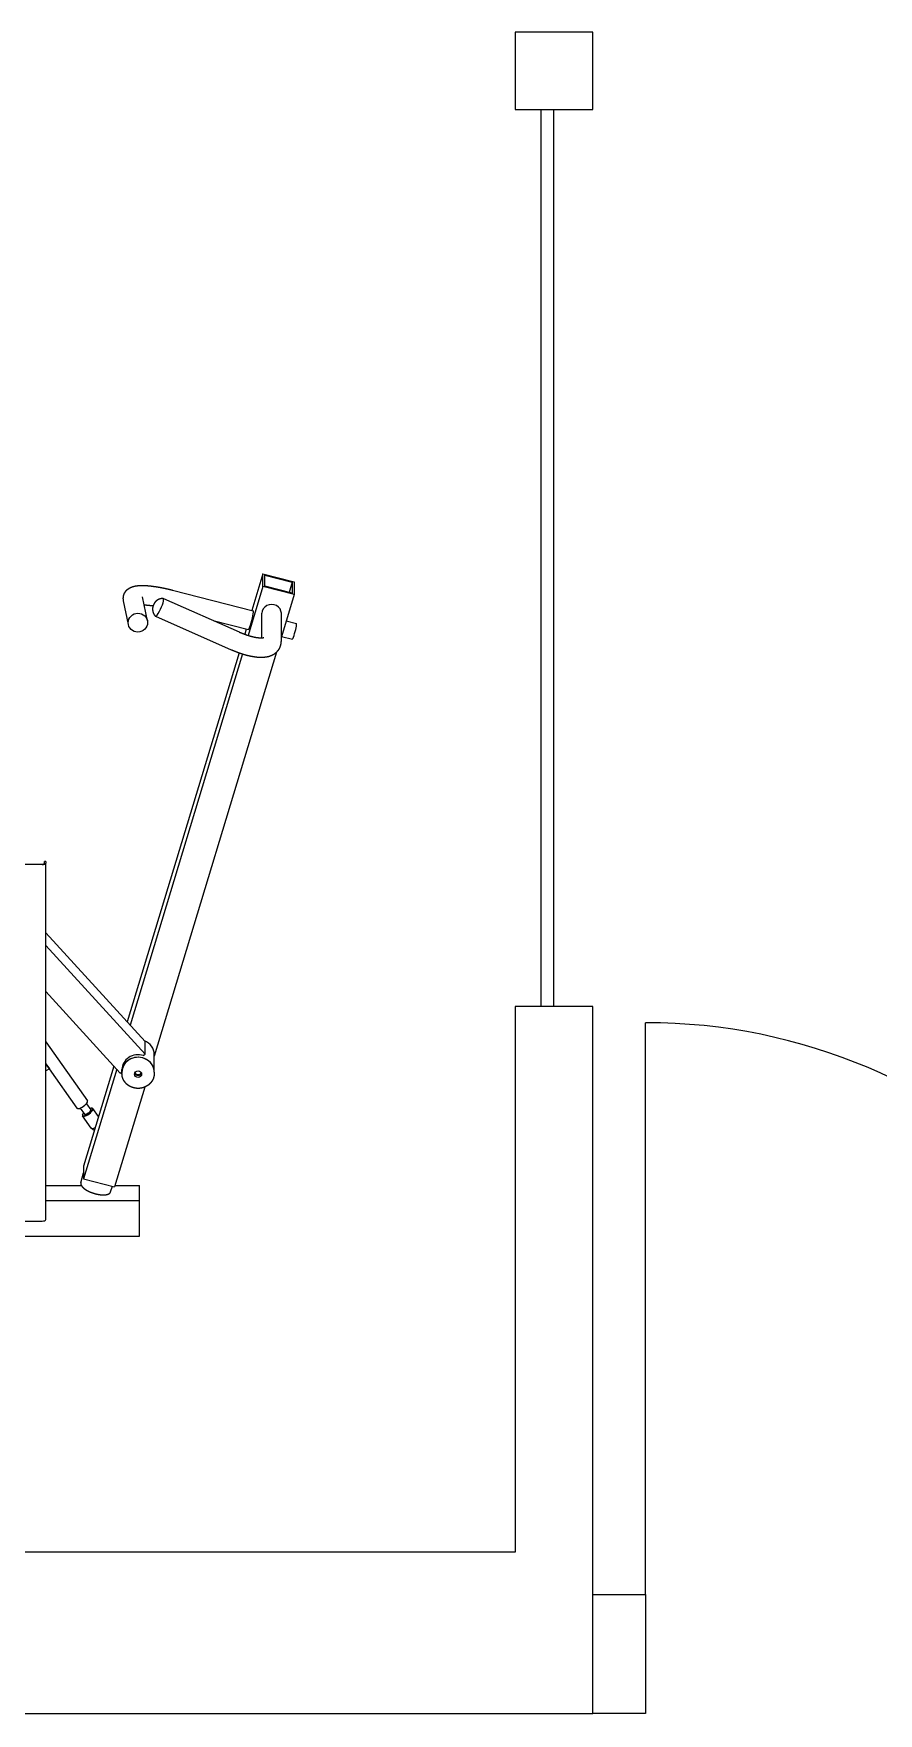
# Model space of a CAD drawing. Header units: millimetres. Extents: x -396 to 32754, y 354 to 22128.
# Drawn here: x 20727 to 22036, y 354 to 2957 of the extents above; entities that cross this region are included whole.
import ezdxf

# ---------------------------------------------------------------- set-up
doc = ezdxf.new("R2010")
doc.units = ezdxf.units.MM
for name, color, linetype in [('equipments', 250, 'Continuous'), ('furniture', 26, 'Continuous'), ('glass', 7, 'Continuous'), ('walls', 5, 'Continuous')]:
    doc.layers.add(name, color=color, linetype=linetype)

# ---------------------------------------------------------------- blocks, each defined once
blk = doc.blocks.new('Fit22')
at = {"layer": 'equipments'}
for p, q in [((536.3, 1026.2), (519.1, 969.4)), ((536.3, 1026.2), (584.5, 1013.8)), ((536.3, 1006.7), (536.3, 1026.2)), ((539.2, 1024.3), (581.6, 1013.4)), ((539.2, 1007.1), (539.2, 1024.3)), ((357.2, 953.6), (349.7, 990.5)), ((396, 1001), (521.2, 968.9)), ((536.3, 1006.7), (513.4, 930.8)), ((584.5, 994.3), (536.3, 1006.7)), ((581.6, 996.2), (539.2, 1007.1)), ((584.5, 994.3), (564.7, 928.8)), ((581.6, 1013.4), (576.8, 997.4)), ((581.6, 1013.4), (581.6, 996.2)), ((584.5, 1013.8), (584.5, 994.3)), ((327.8, 947.6), (320.3, 984.6)), ((382.1, 987.8), (499.3, 936.2)), ((534.7, 927.1), (534.7, 965)), ((564.7, 922), (564.7, 965)), ((370, 960.4), (487.2, 908.7)), ((459.3, 953.8), (513.8, 939.8)), ((510.4, 940.7), (508, 932.7)), ((572, 953.3), (588, 949.2)), ((564.8, 929.3), (581.8, 924.9)), ((499.3, 903.9), (326, 331.9)), ((504.7, 902.1), (330.4, 327)), ((557.4, 905), (367.8, 279.1)), ((-194, 576.5), (194, 576.5)), ((194, 575.7), (-194, 575.7)), ((200, 580.4), (198, 580.4)), ((198, 579.6), (198, 580.4)), ((198, 578), (198, 579.6)), ((200, 580.4), (200, 579.6)), ((200, 579.6), (200, 578)), ((200, 25.7), (200, 578)), ((200, 470.1), (353.6, 301.5)), ((200, 450.5), (353.6, 282)), ((200, 378.9), (315.3, 252.4)), ((200, 301), (264.5, 209.8)), ((353.6, 282), (353.6, 301.5)), ((200, 267.1), (205.4, 259.4)), ((205.4, 259.5), (200, 267.1)), ((305.3, 263.5), (258.3, 108.5)), ((350.8, 279.8), (353.6, 282)), ((367.8, 254.1), (367.8, 281.5)), ((205.4, 259.4), (200, 256.2)), ((205, 259.2), (248.1, 198.3)), ((205.4, 259.5), (205.4, 259.4)), ((309.7, 258.6), (258.3, 88.9)), ((315.3, 252.4), (317.8, 254.4)), ((317.8, 254.1), (317.8, 258)), ((317.8, 254.1), (317.8, 252.2)), ((367.8, 254.1), (367.8, 252.2)), ((353.3, 231.1), (306.5, 76.6)), ((252.9, 198.4), (259.6, 189)), ((256.6, 188.2), (256.4, 187.6)), ((270, 167.4), (256.6, 186.3)), ((262.7, 205.3), (269.4, 195.9)), ((271.1, 198.5), (271.8, 198.4)), ((281.6, 185.5), (272.9, 197.8)), ((275, 163.5), (270.2, 167.1)), ((258.3, 108.5), (258.3, 88.9)), ((200, 78.7), (254.8, 78.7)), ((254.2, 82.5), (258.3, 98)), ((258.3, 88.9), (306.5, 76.6)), ((307.1, 78.7), (345, 78.7)), ((345, 55.2), (345, 78.7)), ((200, 55.2), (345, 55.2)), ((300.2, 68.6), (303.3, 77.4)), ((345, 0), (345, 55.2)), ((-345, 0), (345, 0)), ((-194, 23.4), (194, 23.4))]:
    blk.add_line(p, q, dxfattribs=at)
for centre, major_axis, ratio, start_param, end_param in [((342.5, 950.6), (14.7, 3), 0.971877, 1.376877, 7.660062), ((376, 974.1), (6, 13.7), 0.168714, 3.079885, 4.346741), ((376, 974.1), (6, 13.7), 0.168714, -1.936444, 0.061708), ((517.5, 954.4), (3.7, 14.5), 0.104953, -3.141593, 0), ((549.7, 965), (15, 0), 0.920505, 0, 3.141593), ((584.9, 937), (3.1, 12.1), 0.104953, -3.141593, 0), ((194, 578), (6, 0), 0.390731, -1.570796, 0), ((194, 578), (4, 0), 0.390731, -1.570796, 0), ((342.8, 281.5), (25, 0), 0.920505, 0, 1.169691), ((342.8, 258), (25, 0), 0.920505, 1.244983, 3.141593), ((342.8, 254.1), (25, 0), 0.920505, 1.169371, 3.141593), ((342.8, 254.1), (25, 0), 0.920505, 2.268928, 3.141593), ((342.8, 254.1), (25, 0), 0.920505, 0, 2.268928), ((342.8, 254.1), (25, 0), 0.920505, 0, 1.169371), ((342.8, 251), (5.5, 0), 0.920505, 1.570796326794897, 7.853981633974483), ((342.8, 254.1), (5.5, 0), 0.920505, -2.827757, -1.972222), ((342.8, 254.9), (5, 0), 0.920505, -2.836069, -0.305524), ((342.8, 254.1), (5.5, 0), 0.920505, -1.972222, -0.313835), ((256.3, 204), (8.17, 5.77), 0.327528, -3.141593, 0), ((264.5, 192.5), (7.76, 5.48), 0.327528, 2.254384, 4.48493), ((264.8, 192.1), (8.17, 5.77), 0.327528, 2.787597, 4.48493), ((264.5, 192.5), (4.9, 3.46), 0.327528, -3.141593, 0), ((264.5, 192.5), (7.76, 5.48), 0.327528, -1.798255, 0.887208), ((264.8, 192.1), (8.17, 5.77), 0.327528, -1.798255, 0.353995), ((278.1, 173.2), (8.17, 5.77), 0.327528, -3.141593, -1.999978), ((194, 25.7), (6, 0), 0.390731, -1.570796, 0)]:
    blk.add_ellipse(centre, major_axis=major_axis, ratio=ratio, start_param=start_param, end_param=end_param, dxfattribs=at)
for points in [[(319.9, 988.8), (320, 989.2)], [(320, 990.1), (320.1, 990.5)], [(320, 989.6), (320, 990.1)], [(320, 989.2), (320, 989.6)], [(320.1, 990.9), (320.2, 991.3)], [(320.1, 990.5), (320.1, 990.9)], [(320.2, 991.3), (320.3, 991.7)], [(320.3, 991.7), (320.4, 992.2)], [(320.4, 992.2), (320.5, 992.6)], [(320.5, 992.6), (320.6, 992.9)], [(320.6, 992.9), (320.7, 993.3)], [(320.7, 993.3), (320.8, 993.6)], [(320.8, 993.6), (320.9, 993.9)], [(320.9, 993.9), (321, 994.3)], [(321, 994.3), (321.1, 994.6)], [(321.1, 994.6), (321.2, 994.9)], [(321.2, 994.9), (321.4, 995.2)], [(321.4, 995.2), (321.5, 995.5)], [(321.5, 995.5), (321.7, 995.9)], [(321.7, 995.9), (321.8, 996.2)], [(321.8, 996.2), (322, 996.5)], [(322, 996.5), (322.1, 996.8)], [(322.1, 996.8), (322.3, 997.1)], [(322.3, 997.1), (322.5, 997.4)], [(322.5, 997.4), (322.6, 997.6)], [(322.6, 997.6), (322.8, 997.9)], [(322.8, 997.9), (323, 998.2)], [(323, 998.2), (323.2, 998.5)], [(323.2, 998.5), (323.4, 998.7)], [(323.4, 998.7), (323.6, 999)], [(323.6, 999), (323.8, 999.3)], [(323.8, 999.3), (324, 999.6)], [(324, 999.6), (324.2, 999.8)], [(324.2, 999.8), (324.4, 1000.1)], [(324.4, 1000.1), (324.7, 1000.3)], [(324.7, 1000.3), (324.9, 1000.6)], [(324.9, 1000.6), (325.1, 1000.8)], [(325.1, 1000.8), (325.4, 1001)], [(325.4, 1001), (325.6, 1001.3)], [(325.6, 1001.3), (325.8, 1001.5)], [(325.8, 1001.5), (326, 1001.7)], [(326, 1001.7), (326.3, 1001.9)], [(326.3, 1001.9), (326.5, 1002.1)], [(326.5, 1002.1), (326.7, 1002.3)], [(326.7, 1002.3), (327, 1002.5)], [(327, 1002.5), (327.2, 1002.7)], [(327.2, 1002.7), (327.4, 1002.8)], [(327.4, 1002.8), (327.7, 1003)], [(327.7, 1003), (327.9, 1003.2)], [(327.9, 1003.2), (328.2, 1003.4)], [(328.2, 1003.4), (328.6, 1003.6)], [(328.6, 1003.6), (328.9, 1003.8)], [(328.9, 1003.8), (329.2, 1004)], [(329.2, 1004), (329.5, 1004.2)], [(329.5, 1004.2), (329.9, 1004.4)], [(329.9, 1004.4), (330.2, 1004.6)], [(330.2, 1004.6), (330.5, 1004.7)], [(330.5, 1004.7), (330.8, 1004.9)], [(330.8, 1004.9), (331.1, 1005)], [(331.1, 1005), (331.4, 1005.2)], [(331.4, 1005.2), (331.7, 1005.3)], [(331.7, 1005.3), (332.1, 1005.5)], [(332.1, 1005.5), (332.4, 1005.6)], [(332.4, 1005.6), (332.7, 1005.7)], [(332.7, 1005.7), (333, 1005.8)], [(333, 1005.8), (333.3, 1005.9)], [(333.3, 1005.9), (333.6, 1006)], [(333.6, 1006), (333.9, 1006.1)], [(333.9, 1006.1), (334.2, 1006.2)], [(334.2, 1006.2), (334.8, 1006.5)], [(334.8, 1006.5), (335.4, 1006.6)], [(335.4, 1006.6), (336.1, 1006.8)], [(336.1, 1006.8), (336.7, 1007)], [(336.7, 1007), (337.3, 1007.1)], [(337.3, 1007.1), (338, 1007.2)], [(338, 1007.2), (338.6, 1007.4)], [(338.6, 1007.4), (339.2, 1007.5)], [(339.2, 1007.5), (339.8, 1007.6)], [(339.8, 1007.6), (340.5, 1007.7)], [(340.5, 1007.7), (341.1, 1007.8)], [(341.1, 1007.8), (341.7, 1007.8)], [(341.7, 1007.8), (342.4, 1007.9)], [(342.4, 1007.9), (343, 1008)], [(343, 1008), (343.6, 1008)], [(343.6, 1008), (344.3, 1008.1)], [(344.3, 1008.1), (344.9, 1008.1)], [(344.9, 1008.1), (345.6, 1008.1)], [(345.6, 1008.1), (346.3, 1008.2)], [(346.3, 1008.2), (346.9, 1008.2)], [(346.9, 1008.2), (347.6, 1008.2)], [(347.6, 1008.2), (348.4, 1008.2)], [(348.4, 1008.2), (349.1, 1008.2)], [(349.1, 1008.2), (349.8, 1008.2)], [(349.8, 1008.2), (350.6, 1008.2)], [(350.6, 1008.2), (351.4, 1008.2)], [(351.4, 1008.2), (352.1, 1008.2)], [(352.1, 1008.2), (352.9, 1008.1)], [(352.9, 1008.1), (353.7, 1008.1)], [(353.7, 1008.1), (354.4, 1008.1)], [(354.4, 1008.1), (355.2, 1008)], [(355.2, 1008), (356, 1008)], [(356, 1008), (356.8, 1007.9)], [(356.8, 1007.9), (357.6, 1007.9)], [(357.6, 1007.9), (358.5, 1007.8)], [(358.5, 1007.8), (359.3, 1007.7)], [(359.3, 1007.7), (360.1, 1007.6)], [(360.1, 1007.6), (361, 1007.6)], [(361, 1007.6), (361.8, 1007.5)], [(361.8, 1007.5), (362.7, 1007.4)], [(362.7, 1007.4), (363.5, 1007.3)], [(363.5, 1007.3), (364.4, 1007.2)], [(364.4, 1007.2), (365.3, 1007.1)], [(365.3, 1007.1), (366.1, 1007)], [(366.1, 1007), (367, 1006.8)], [(367, 1006.8), (367.9, 1006.7)], [(367.9, 1006.7), (368.8, 1006.6)], [(368.8, 1006.6), (369.7, 1006.5)], [(369.7, 1006.5), (370.6, 1006.3)], [(370.6, 1006.3), (371.6, 1006.2)], [(371.6, 1006.2), (372.5, 1006)], [(372.5, 1006), (373.4, 1005.9)], [(373.4, 1005.9), (374.3, 1005.7)], [(374.3, 1005.7), (375.3, 1005.5)], [(375.3, 1005.5), (376.2, 1005.4)], [(376.2, 1005.4), (377.1, 1005.2)], [(377.1, 1005.2), (378.1, 1005)], [(378.1, 1005), (379, 1004.9)], [(379, 1004.9), (380, 1004.7)], [(380, 1004.7), (381, 1004.5)], [(381, 1004.5), (381.7, 1004.3)], [(381.7, 1004.3), (382.4, 1004.2)], [(382.4, 1004.2), (383.2, 1004)], [(383.2, 1004), (383.9, 1003.9)], [(383.9, 1003.9), (384.7, 1003.7)], [(384.7, 1003.7), (385.4, 1003.5)], [(385.4, 1003.5), (386.2, 1003.4)], [(386.2, 1003.4), (386.9, 1003.2)], [(386.9, 1003.2), (387.7, 1003)], [(387.7, 1003), (388.4, 1002.9)], [(388.4, 1002.9), (389.2, 1002.7)], [(389.2, 1002.7), (389.9, 1002.5)], [(389.9, 1002.5), (390.7, 1002.3)], [(390.7, 1002.3), (391.5, 1002.2)], [(391.5, 1002.2), (392.2, 1002)], [(392.2, 1002), (393, 1001.8)], [(393, 1001.8), (393.7, 1001.6)], [(393.7, 1001.6), (394.5, 1001.4)], [(394.5, 1001.4), (395.3, 1001.2)], [(395.3, 1001.2), (396, 1001)], [(319.9, 988.4), (319.9, 988.8)], [(319.9, 988), (319.9, 988.4)], [(319.9, 987.6), (319.9, 988)], [(320, 987.2), (319.9, 987.6)], [(320, 986.8), (320, 987.2)], [(320, 986.4), (320, 986.8)], [(320.1, 986), (320, 986.4)], [(320.1, 985.7), (320.1, 986)], [(320.2, 985.3), (320.1, 985.7)], [(320.2, 984.9), (320.2, 985.3)], [(320.3, 984.6), (320.2, 984.9)], [(352.2, 978.1), (352.4, 978.1)], [(352.4, 978.1), (352.8, 978.1)], [(352.8, 978.1), (353.3, 978.1)], [(353.3, 978.1), (353.7, 978.1)], [(353.7, 978.1), (354.2, 978)], [(354.2, 978), (354.7, 978)], [(354.7, 978), (355.2, 978)], [(355.2, 978), (355.8, 977.9)], [(355.8, 977.9), (356.3, 977.9)], [(356.3, 977.9), (356.9, 977.8)], [(356.9, 977.8), (357.4, 977.8)], [(357.4, 977.8), (358, 977.7)], [(358, 977.7), (358.6, 977.6)], [(358.6, 977.6), (359.2, 977.6)], [(359.2, 977.6), (359.8, 977.5)], [(359.8, 977.5), (360.4, 977.4)], [(360.4, 977.4), (361, 977.4)], [(361, 977.4), (361.6, 977.3)], [(361.6, 977.3), (362.2, 977.2)], [(362.2, 977.2), (362.9, 977.1)], [(362.9, 977.1), (363.5, 977)], [(363.5, 977), (364.1, 977)], [(364.1, 977), (364.8, 976.9)], [(364.8, 976.9), (365.4, 976.8)], [(365.3, 973.2), (365.2, 972.7)], [(365.2, 972.7), (365.2, 972.4)], [(365.2, 972.4), (365.2, 972.1)], [(365.2, 972.1), (365.2, 971.8)], [(365.2, 971.8), (365.2, 971.4)], [(365.2, 971.4), (365.2, 971.1)], [(365.2, 971.1), (365.2, 970.6)], [(365.2, 970.6), (365.2, 970.2)], [(365.2, 970.2), (365.3, 969.6)], [(365.4, 974), (365.3, 973.6)], [(365.3, 973.6), (365.3, 973.2)], [(365.3, 969.6), (365.4, 969.1)], [(365.4, 976.8), (366.1, 976.7)], [(365.5, 974.3), (365.4, 974)], [(365.4, 969.1), (365.4, 968.8)], [(365.4, 968.8), (365.5, 968.5)], [(365.6, 974.9), (365.5, 974.6)], [(365.5, 974.6), (365.5, 974.3)], [(365.5, 968.5), (365.5, 968.2)], [(365.5, 968.2), (365.6, 967.9)], [(365.7, 975.6), (365.6, 975.2)], [(365.6, 975.2), (365.6, 974.9)], [(365.6, 967.9), (365.7, 967.6)], [(365.8, 975.9), (365.7, 975.6)], [(365.7, 967.6), (365.8, 967.2)], [(365.9, 976.3), (365.8, 975.9)], [(365.8, 967.2), (365.9, 966.9)], [(366, 976.5), (365.9, 976.3)], [(365.9, 966.9), (366, 966.5)], [(366.1, 976.8), (366, 976.5)], [(366, 966.5), (366.2, 966.1)], [(366.2, 977.1), (366.1, 976.8)], [(366.3, 977.3), (366.2, 977.1)], [(366.2, 966.1), (366.3, 965.8)], [(366.4, 977.6), (366.3, 977.3)], [(366.3, 965.8), (366.4, 965.6)], [(366.5, 977.8), (366.4, 977.6)], [(366.4, 965.6), (366.5, 965.3)], [(366.6, 978), (366.5, 977.8)], [(366.5, 965.3), (366.6, 965)], [(366.7, 978.3), (366.6, 978)], [(366.6, 965), (366.7, 964.7)], [(366.8, 978.5), (366.7, 978.3)], [(366.7, 964.7), (366.9, 964.4)], [(366.9, 978.7), (366.8, 978.5)], [(367, 979), (366.9, 978.7)], [(366.9, 964.4), (367.1, 964.1)], [(367.1, 979.2), (367, 979)], [(367.3, 979.4), (367.1, 979.2)], [(367.1, 964.1), (367.2, 963.8)], [(367.2, 963.8), (367.4, 963.5)], [(367.4, 979.7), (367.3, 979.5)], [(367.3, 979.5), (367.3, 979.4)], [(367.5, 979.9), (367.4, 979.8)], [(367.4, 979.8), (367.4, 979.7)], [(367.4, 963.5), (367.5, 963.3)], [(367.6, 980), (367.5, 979.9)], [(367.5, 963.3), (367.7, 963.1)], [(367.7, 980.2), (367.6, 980.1)], [(367.6, 980.1), (367.6, 980)], [(367.8, 980.4), (367.7, 980.2)], [(367.7, 963.1), (367.8, 962.8)], [(367.9, 980.5), (367.8, 980.4)], [(368, 980.8), (367.9, 980.6)], [(367.9, 980.6), (367.9, 980.5)], [(368.1, 980.9), (368, 980.8)], [(368.2, 981.1), (368.1, 980.9)], [(368.4, 981.3), (368.2, 981.1)], [(368.5, 981.4), (368.4, 981.3)], [(368.6, 981.6), (368.5, 981.4)], [(368.8, 981.8), (368.6, 981.6)], [(368.9, 982), (368.8, 981.8)], [(369, 982.1), (368.9, 982)], [(369.1, 982.2), (369, 982.1)], [(369.2, 982.4), (369.1, 982.3)], [(369.1, 982.3), (369.1, 982.2)], [(369.3, 982.5), (369.2, 982.4)], [(369.4, 982.6), (369.3, 982.5)], [(369.5, 982.7), (369.4, 982.6)], [(369.6, 982.8), (369.5, 982.7)], [(369.7, 983), (369.6, 982.8)], [(369.8, 983.1), (369.7, 983)], [(370, 983.2), (369.8, 983.1)], [(370.1, 983.4), (370, 983.2)], [(370.2, 983.5), (370.1, 983.4)], [(370.4, 983.6), (370.2, 983.5)], [(370.5, 983.8), (370.4, 983.6)], [(370.7, 984), (370.5, 983.8)], [(370.9, 984.1), (370.7, 984)], [(371.1, 984.3), (370.9, 984.1)], [(371.2, 984.4), (371.1, 984.3)], [(371.3, 984.5), (371.2, 984.4)], [(371.4, 984.6), (371.3, 984.5)], [(371.6, 984.7), (371.4, 984.6)], [(371.7, 984.8), (371.6, 984.7)], [(371.8, 984.9), (371.7, 984.8)], [(372, 985), (371.8, 984.9)], [(372.1, 985.1), (372, 985)], [(372.3, 985.2), (372.1, 985.1)], [(372.4, 985.3), (372.3, 985.2)], [(372.6, 985.4), (372.4, 985.3)], [(372.8, 985.5), (372.6, 985.4)], [(373, 985.6), (372.8, 985.5)], [(373.2, 985.8), (373, 985.6)], [(373.4, 985.9), (373.2, 985.8)], [(373.6, 986), (373.4, 985.9)], [(373.8, 986.1), (373.6, 986)], [(374, 986.2), (373.8, 986.1)], [(374.2, 986.3), (374, 986.2)], [(374.3, 986.4), (374.2, 986.3)], [(374.5, 986.5), (374.3, 986.4)], [(374.7, 986.6), (374.5, 986.5)], [(374.9, 986.6), (374.7, 986.6)], [(375, 986.7), (374.9, 986.6)], [(375.2, 986.8), (375, 986.7)], [(375.4, 986.9), (375.2, 986.8)], [(375.6, 986.9), (375.4, 986.9)], [(375.8, 987), (375.6, 986.9)], [(376, 987.1), (375.8, 987)], [(376.2, 987.2), (376, 987.1)], [(376.5, 987.2), (376.2, 987.2)], [(376.7, 987.3), (376.5, 987.2)], [(376.9, 987.4), (376.7, 987.3)], [(377.2, 987.4), (376.9, 987.4)], [(377.4, 987.5), (377.2, 987.4)], [(377.7, 987.6), (377.4, 987.5)], [(377.9, 987.6), (377.7, 987.6)], [(378.1, 987.6), (377.9, 987.6)], [(378.3, 987.7), (378.1, 987.6)], [(378.5, 987.7), (378.3, 987.7)], [(378.7, 987.7), (378.5, 987.7)], [(379, 987.8), (378.7, 987.7)], [(379.2, 987.8), (379, 987.8)], [(379.4, 987.8), (379.2, 987.8)], [(379.6, 987.9), (379.4, 987.8)], [(379.9, 987.9), (379.6, 987.9)], [(380.1, 987.9), (379.9, 987.9)], [(380.4, 987.9), (380.1, 987.9)], [(380.6, 987.9), (380.4, 987.9)], [(380.9, 987.9), (380.6, 987.9)], [(381.1, 987.9), (380.9, 987.9)], [(381.4, 987.9), (381.1, 987.9)], [(381.7, 987.9), (381.4, 987.9)], [(381.9, 987.9), (381.7, 987.9)], [(367.8, 962.8), (368, 962.6)], [(368, 962.6), (368.2, 962.4)], [(368.2, 962.4), (368.4, 962.1)], [(368.4, 962.1), (368.5, 961.9)], [(368.5, 961.9), (368.7, 961.7)], [(368.7, 961.7), (368.9, 961.4)], [(368.9, 961.4), (369.2, 961.2)], [(369.2, 961.2), (369.4, 961)], [(369.4, 961), (369.6, 960.7)], [(369.6, 960.7), (369.8, 960.5)], [(499.3, 936.2), (500.1, 935.8)], [(500.1, 935.8), (500.8, 935.5)], [(500.8, 935.5), (501.6, 935.2)], [(501.6, 935.2), (502.3, 934.9)], [(502.3, 934.9), (503.1, 934.6)], [(503.1, 934.6), (503.9, 934.3)], [(503.9, 934.3), (504.6, 934)], [(504.6, 934), (505.3, 933.7)], [(505.3, 933.7), (506.1, 933.4)], [(506.1, 933.4), (506.8, 933.1)], [(506.8, 933.1), (507.6, 932.8)], [(507.6, 932.8), (508.3, 932.6)], [(508.3, 932.6), (509, 932.3)], [(509, 932.3), (509.8, 932)], [(509.8, 932), (510.5, 931.8)], [(510.5, 931.8), (511.2, 931.5)], [(511.2, 931.5), (511.9, 931.3)], [(511.9, 931.3), (512.7, 931.1)], [(512.7, 931.1), (513.4, 930.8)], [(513.4, 930.8), (514.1, 930.6)], [(514.1, 930.6), (514.7, 930.4)], [(514.7, 930.4), (515.4, 930.2)], [(515.4, 930.2), (516.1, 930)], [(516.1, 930), (516.7, 929.8)], [(516.7, 929.8), (517.4, 929.6)], [(517.4, 929.6), (518, 929.5)], [(518, 929.5), (518.7, 929.3)], [(518.7, 929.3), (519.3, 929.1)], [(519.3, 929.1), (520, 929)], [(520, 929), (520.6, 928.8)], [(520.6, 928.8), (521.2, 928.7)], [(521.2, 928.7), (521.8, 928.5)], [(521.8, 928.5), (522.4, 928.4)], [(522.4, 928.4), (523, 928.3)], [(523, 928.3), (523.6, 928.2)], [(523.6, 928.2), (524.2, 928)], [(524.2, 928), (524.8, 927.9)], [(524.8, 927.9), (525.3, 927.8)], [(525.3, 927.8), (525.9, 927.7)], [(525.9, 927.7), (526.4, 927.7)], [(526.4, 927.7), (526.9, 927.6)], [(526.9, 927.6), (527.4, 927.5)], [(527.4, 927.5), (527.9, 927.4)], [(527.9, 927.4), (528.4, 927.4)], [(528.4, 927.4), (528.8, 927.3)], [(528.8, 927.3), (529.3, 927.3)], [(529.3, 927.3), (529.7, 927.2)], [(529.7, 927.2), (530.1, 927.2)], [(530.1, 927.2), (530.6, 927.2)], [(530.6, 927.2), (531, 927.1)], [(531, 927.1), (531.4, 927.1)], [(531.4, 927.1), (531.8, 927.1)], [(531.8, 927.1), (532.2, 927.1)], [(532.2, 927.1), (532.5, 927)], [(532.5, 927), (532.9, 927)], [(532.9, 927), (533.3, 927)], [(533.3, 927), (533.6, 927)], [(533.6, 927), (533.9, 927)], [(533.9, 927), (534.3, 927)], [(534.3, 927), (534.6, 927.1)], [(534.6, 927.1), (534.8, 927.1)], [(534.8, 927.1), (535.1, 927.1)], [(535.1, 927.1), (535.3, 927.1)], [(535.3, 927.1), (535.5, 927.1)], [(535.5, 927.1), (535.7, 927.1)], [(535.7, 927.1), (535.9, 927.2)], [(535.9, 927.2), (536.1, 927.2)], [(536.1, 927.2), (536.3, 927.2)], [(536.3, 927.2), (536.5, 927.2)], [(536.5, 927.2), (536.6, 927.2)], [(536.6, 927.2), (536.8, 927.3)], [(536.8, 927.3), (536.9, 927.3)], [(536.9, 927.3), (537.1, 927.3)], [(537.1, 927.3), (537.2, 927.4)], [(537.2, 927.4), (537.3, 927.4)], [(537.3, 927.4), (537.4, 927.4)], [(537.4, 927.4), (537.5, 927.4)], [(537.5, 927.4), (537.6, 927.4)], [(537.6, 927.4), (537.6, 927.5)], [(537.6, 927.5), (537.7, 927.5)], [(537.7, 927.5), (537.7, 927.5)], [(537.7, 927.5), (537.8, 927.5)], [(537.8, 927.5), (537.8, 927.5)], [(537.8, 927.5), (537.8, 927.5)], [(537.8, 927.5), (537.8, 927.5)], [(537.8, 927.5), (537.8, 927.5)], [(561.7, 910.4), (561.9, 910.9)], [(561.9, 910.9), (562.2, 911.4)], [(562.2, 911.4), (562.4, 911.9)], [(562.4, 911.9), (562.7, 912.4)], [(562.7, 912.4), (562.9, 912.9)], [(562.9, 912.9), (563.1, 913.4)], [(563.1, 913.4), (563.2, 913.9)], [(563.2, 913.9), (563.4, 914.3)], [(563.4, 914.3), (563.5, 914.7)], [(563.5, 914.7), (563.7, 915.1)], [(563.7, 915.1), (563.8, 915.6)], [(563.8, 915.6), (563.9, 916)], [(563.9, 916), (564, 916.4)], [(564, 916.4), (564.1, 916.9)], [(564.1, 916.9), (564.2, 917.3)], [(564.2, 917.3), (564.3, 917.8)], [(564.3, 917.8), (564.4, 918.2)], [(564.4, 918.6), (564.5, 919)], [(564.4, 918.2), (564.4, 918.6)], [(564.5, 919.5), (564.6, 919.9)], [(564.5, 919), (564.5, 919.5)], [(564.6, 921.2), (564.7, 921.6)], [(564.6, 920.8), (564.6, 921.2)], [(564.6, 920.3), (564.6, 920.8)], [(564.6, 919.9), (564.6, 920.3)], [(564.7, 921.6), (564.7, 922)], [(487.2, 908.7), (488.2, 908.3)], [(488.2, 908.3), (489.2, 907.9)], [(489.2, 907.9), (490.1, 907.5)], [(490.1, 907.5), (491.1, 907.1)], [(491.1, 907.1), (492.1, 906.7)], [(492.1, 906.7), (493, 906.3)], [(493, 906.3), (494, 905.9)], [(494, 905.9), (494.9, 905.5)], [(494.9, 905.5), (495.9, 905.2)], [(495.9, 905.2), (496.9, 904.8)], [(496.9, 904.8), (497.8, 904.4)], [(497.8, 904.4), (498.8, 904.1)], [(498.8, 904.1), (499.7, 903.8)], [(499.7, 903.8), (500.7, 903.4)], [(500.7, 903.4), (501.7, 903.1)], [(501.7, 903.1), (502.6, 902.8)], [(502.6, 902.8), (503.6, 902.5)], [(503.6, 902.5), (504.5, 902.2)], [(504.5, 902.2), (505.4, 901.9)], [(505.4, 901.9), (506.4, 901.6)], [(506.4, 901.6), (507.3, 901.3)], [(507.3, 901.3), (508.3, 901)], [(508.3, 901), (509.2, 900.8)], [(509.2, 900.8), (510.1, 900.5)], [(510.1, 900.5), (511.1, 900.3)], [(511.1, 900.3), (512, 900)], [(512, 900), (512.9, 899.8)], [(512.9, 899.8), (513.8, 899.6)], [(513.8, 899.6), (514.7, 899.4)], [(514.7, 899.4), (515.7, 899.2)], [(515.7, 899.2), (516.6, 899)], [(516.6, 899), (517.5, 898.8)], [(517.5, 898.8), (518.4, 898.6)], [(518.4, 898.6), (519.3, 898.5)], [(519.3, 898.5), (520.1, 898.3)], [(520.1, 898.3), (521, 898.1)], [(521, 898.1), (521.9, 898)], [(521.9, 898), (522.8, 897.9)], [(522.8, 897.9), (523.7, 897.7)], [(523.7, 897.7), (524.5, 897.6)], [(524.5, 897.6), (525.4, 897.5)], [(525.4, 897.5), (526.3, 897.4)], [(526.3, 897.4), (527.1, 897.3)], [(527.1, 897.3), (528, 897.3)], [(528, 897.3), (528.8, 897.2)], [(528.8, 897.2), (529.7, 897.1)], [(529.7, 897.1), (530.5, 897.1)], [(530.5, 897.1), (531.4, 897.1)], [(531.4, 897.1), (532.2, 897)], [(532.2, 897), (533, 897)], [(533, 897), (533.9, 897)], [(533.9, 897), (534.7, 897)], [(534.7, 897), (535.5, 897.1)], [(535.5, 897.1), (536.3, 897.1)], [(536.3, 897.1), (537.1, 897.2)], [(537.1, 897.2), (538, 897.2)], [(538, 897.2), (538.8, 897.3)], [(538.8, 897.3), (539.6, 897.4)], [(539.6, 897.4), (540.4, 897.5)], [(540.4, 897.5), (541.2, 897.6)], [(541.2, 897.6), (542, 897.7)], [(542, 897.7), (542.8, 897.9)], [(542.8, 897.9), (543.6, 898)], [(543.6, 898), (544.4, 898.2)], [(544.4, 898.2), (545.2, 898.4)], [(545.2, 898.4), (546, 898.7)], [(546, 898.7), (546.8, 898.9)], [(546.8, 898.9), (547.6, 899.2)], [(547.6, 899.2), (548.4, 899.5)], [(548.4, 899.5), (549.2, 899.8)], [(549.2, 899.8), (550, 900.1)], [(550, 900.1), (550.8, 900.5)], [(550.8, 900.5), (551.6, 900.9)], [(551.6, 900.9), (552.4, 901.3)], [(552.4, 901.3), (553.1, 901.7)], [(553.1, 901.7), (553.9, 902.2)], [(553.9, 902.2), (554.7, 902.7)], [(554.7, 902.7), (555.4, 903.3)], [(555.4, 903.3), (556.2, 903.9)], [(556.2, 903.9), (556.9, 904.5)], [(556.9, 904.5), (557.3, 904.9)], [(557.3, 904.9), (557.7, 905.2)], [(557.7, 905.2), (558, 905.6)], [(558, 905.6), (558.4, 906)], [(558.4, 906), (558.8, 906.4)], [(558.8, 906.4), (559.1, 906.8)], [(559.1, 906.8), (559.5, 907.2)], [(559.5, 907.2), (559.8, 907.7)], [(559.8, 907.7), (560.2, 908.1)], [(560.2, 908.1), (560.5, 908.5)], [(560.5, 908.5), (560.8, 909)], [(560.8, 909), (561.1, 909.5)], [(561.1, 909.5), (561.4, 909.9)], [(561.4, 909.9), (561.7, 910.4)], [(317.8, 251.9), (317.8, 252.2)], [(317.8, 251.5), (317.8, 251.9)], [(317.8, 251.2), (317.8, 251.5)], [(317.9, 250.9), (317.8, 251.2)], [(317.9, 250.6), (317.9, 250.9)], [(317.9, 250.3), (317.9, 250.6)], [(317.9, 250), (317.9, 250.3)], [(318, 249.6), (317.9, 250)], [(318, 249.3), (318, 249.6)], [(318.1, 249), (318, 249.3)], [(318.1, 248.7), (318.1, 249)], [(318.2, 248.4), (318.1, 248.7)], [(318.2, 248.1), (318.2, 248.4)], [(318.3, 247.7), (318.2, 248.1)], [(318.4, 247.4), (318.3, 247.7)], [(318.4, 247.1), (318.4, 247.4)], [(318.5, 246.8), (318.4, 247.1)], [(318.6, 246.5), (318.5, 246.8)], [(318.7, 246.2), (318.6, 246.5)], [(318.8, 245.8), (318.7, 246.2)], [(318.9, 245.5), (318.8, 245.8)], [(319, 245.1), (318.9, 245.5)], [(319.1, 244.8), (319, 245.1)], [(319.3, 244.4), (319.1, 244.8)], [(319.4, 244.1), (319.3, 244.4)], [(319.5, 243.7), (319.4, 244.1)], [(319.7, 243.4), (319.5, 243.7)], [(319.8, 243), (319.7, 243.4)], [(320, 242.7), (319.8, 243)], [(320.2, 242.3), (320, 242.7)], [(320.3, 242), (320.2, 242.3)], [(320.5, 241.7), (320.3, 242)], [(320.7, 241.3), (320.5, 241.7)], [(320.9, 241), (320.7, 241.3)], [(321.1, 240.7), (320.9, 241)], [(321.3, 240.4), (321.1, 240.7)], [(321.5, 240.1), (321.3, 240.4)], [(321.7, 239.7), (321.5, 240.1)], [(321.9, 239.4), (321.7, 239.7)], [(322.1, 239.1), (321.9, 239.4)], [(322.4, 238.8), (322.1, 239.1)], [(322.6, 238.5), (322.4, 238.8)], [(322.8, 238.2), (322.6, 238.5)], [(323.1, 237.9), (322.8, 238.2)], [(323.3, 237.6), (323.1, 237.9)], [(323.6, 237.3), (323.3, 237.6)], [(323.9, 237), (323.6, 237.3)], [(324.1, 236.7), (323.9, 237)], [(324.4, 236.5), (324.1, 236.7)], [(324.7, 236.2), (324.4, 236.5)], [(324.9, 235.9), (324.7, 236.2)], [(325.2, 235.7), (324.9, 235.9)], [(325.5, 235.4), (325.2, 235.7)], [(325.8, 235.1), (325.5, 235.4)], [(326.1, 234.9), (325.8, 235.1)], [(326.4, 234.6), (326.1, 234.9)], [(326.7, 234.4), (326.4, 234.6)], [(327, 234.2), (326.7, 234.4)], [(358.9, 234.4), (358.6, 234.1)], [(359.2, 234.6), (358.9, 234.4)], [(359.5, 234.8), (359.2, 234.6)], [(359.8, 235.1), (359.5, 234.8)], [(360.1, 235.3), (359.8, 235.1)], [(360.4, 235.6), (360.1, 235.3)], [(360.6, 235.9), (360.4, 235.6)], [(360.9, 236.1), (360.6, 235.9)], [(361.2, 236.4), (360.9, 236.1)], [(361.5, 236.7), (361.2, 236.4)], [(361.7, 237), (361.5, 236.7)], [(362, 237.2), (361.7, 237)], [(362.2, 237.5), (362, 237.2)], [(362.5, 237.8), (362.2, 237.5)], [(362.7, 238.1), (362.5, 237.8)], [(363, 238.4), (362.7, 238.1)], [(363.2, 238.7), (363, 238.4)], [(363.4, 239), (363.2, 238.7)], [(363.7, 239.3), (363.4, 239)], [(363.9, 239.6), (363.7, 239.3)], [(364.1, 239.9), (363.9, 239.6)], [(364.3, 240.2), (364.1, 239.9)], [(364.5, 240.6), (364.3, 240.2)], [(364.7, 240.9), (364.5, 240.6)], [(364.9, 241.2), (364.7, 240.9)], [(365.1, 241.5), (364.9, 241.2)], [(365.2, 241.9), (365.1, 241.5)], [(365.4, 242.2), (365.2, 241.9)], [(365.6, 242.5), (365.4, 242.2)], [(365.7, 242.9), (365.6, 242.5)], [(365.9, 243.2), (365.7, 242.9)], [(366, 243.5), (365.9, 243.2)], [(366.2, 243.9), (366, 243.5)], [(366.3, 244.2), (366.2, 243.9)], [(366.5, 244.6), (366.3, 244.2)], [(366.6, 244.9), (366.5, 244.6)], [(366.7, 245.3), (366.6, 244.9)], [(366.8, 245.6), (366.7, 245.3)], [(366.9, 246), (366.8, 245.6)], [(367, 246.3), (366.9, 246)], [(367.1, 246.7), (367, 246.3)], [(367.2, 247.1), (367.1, 246.7)], [(367.3, 247.4), (367.2, 247.1)], [(367.4, 247.8), (367.3, 247.4)], [(367.5, 248.5), (367.4, 248.1)], [(367.4, 248.1), (367.4, 247.8)], [(367.6, 248.9), (367.5, 248.5)], [(367.7, 249.6), (367.6, 249.2)], [(367.6, 249.2), (367.6, 248.9)], [(367.8, 250.7), (367.7, 250.3)], [(367.7, 250.3), (367.7, 250)], [(367.7, 250), (367.7, 249.6)], [(367.8, 252.2), (367.8, 251.8)], [(367.8, 251.8), (367.8, 251.4)], [(367.8, 251.4), (367.8, 251.1)], [(367.8, 251.1), (367.8, 250.7)], [(327.3, 233.9), (327, 234.2)], [(327.7, 233.7), (327.3, 233.9)], [(328, 233.5), (327.7, 233.7)], [(328.3, 233.3), (328, 233.5)], [(328.6, 233), (328.3, 233.3)], [(329, 232.8), (328.6, 233)], [(329.3, 232.6), (329, 232.8)], [(329.6, 232.4), (329.3, 232.6)], [(330, 232.2), (329.6, 232.4)], [(330.3, 232), (330, 232.2)], [(330.7, 231.9), (330.3, 232)], [(331, 231.7), (330.7, 231.9)], [(331.4, 231.5), (331, 231.7)], [(331.8, 231.3), (331.4, 231.5)], [(332.1, 231.2), (331.8, 231.3)], [(332.5, 231), (332.1, 231.2)], [(332.9, 230.9), (332.5, 231)], [(333.2, 230.7), (332.9, 230.9)], [(333.6, 230.6), (333.2, 230.7)], [(334, 230.4), (333.6, 230.6)], [(334.4, 230.3), (334, 230.4)], [(334.7, 230.2), (334.4, 230.3)], [(335.1, 230.1), (334.7, 230.2)], [(335.5, 229.9), (335.1, 230.1)], [(335.9, 229.8), (335.5, 229.9)], [(336.3, 229.7), (335.9, 229.8)], [(336.7, 229.6), (336.3, 229.7)], [(337.1, 229.6), (336.7, 229.6)], [(337.4, 229.5), (337.1, 229.6)], [(337.8, 229.4), (337.4, 229.5)], [(338.2, 229.3), (337.8, 229.4)], [(338.6, 229.3), (338.2, 229.3)], [(339, 229.2), (338.6, 229.3)], [(339.4, 229.1), (339, 229.2)], [(339.8, 229.1), (339.4, 229.1)], [(340.2, 229.1), (339.8, 229.1)], [(340.6, 229), (340.2, 229.1)], [(341, 229), (340.6, 229)], [(341.4, 229), (341, 229)], [(341.8, 228.9), (341.4, 229)], [(342.2, 228.9), (341.8, 228.9)], [(342.6, 228.9), (342.2, 228.9)], [(343, 228.9), (342.6, 228.9)], [(343.4, 228.9), (343, 228.9)], [(343.8, 228.9), (343.4, 228.9)], [(344.2, 229), (343.8, 228.9)], [(344.6, 229), (344.2, 229)], [(345, 229), (344.6, 229)], [(345.4, 229.1), (345, 229)], [(345.8, 229.1), (345.4, 229.1)], [(346.2, 229.1), (345.8, 229.1)], [(346.6, 229.2), (346.2, 229.1)], [(347, 229.3), (346.6, 229.2)], [(347.4, 229.3), (347, 229.3)], [(347.8, 229.4), (347.4, 229.3)], [(348.2, 229.5), (347.8, 229.4)], [(348.6, 229.6), (348.2, 229.5)], [(349, 229.6), (348.6, 229.6)], [(349.4, 229.7), (349, 229.6)], [(349.8, 229.8), (349.4, 229.7)], [(350.2, 230), (349.8, 229.8)], [(350.6, 230.1), (350.2, 230)], [(350.9, 230.2), (350.6, 230.1)], [(351.3, 230.3), (350.9, 230.2)], [(351.7, 230.4), (351.3, 230.3)], [(352.1, 230.6), (351.7, 230.4)], [(352.4, 230.7), (352.1, 230.6)], [(352.8, 230.9), (352.4, 230.7)], [(353.2, 231), (352.8, 230.9)], [(353.5, 231.2), (353.2, 231)], [(353.9, 231.3), (353.5, 231.2)], [(354.2, 231.5), (353.9, 231.3)], [(354.6, 231.7), (354.2, 231.5)], [(354.9, 231.8), (354.6, 231.7)], [(355.3, 232), (354.9, 231.8)], [(355.6, 232.2), (355.3, 232)], [(356, 232.4), (355.6, 232.2)], [(356.3, 232.6), (356, 232.4)], [(356.7, 232.8), (356.3, 232.6)], [(357, 233), (356.7, 232.8)], [(357.3, 233.2), (357, 233)], [(357.6, 233.4), (357.3, 233.2)], [(358, 233.7), (357.6, 233.4)], [(358.3, 233.9), (358, 233.7)], [(358.6, 234.1), (358.3, 233.9)], [(254.2, 82.1), (254.1, 81.9)], [(254.1, 81.9), (254.1, 81.8)], [(254.1, 81.8), (254.1, 81.6)], [(254.1, 81.6), (254.1, 81.5)], [(254.1, 81.5), (254.1, 81.3)], [(254.1, 81.3), (254.1, 81.2)], [(254.1, 81.2), (254.1, 81)], [(254.1, 81), (254.1, 80.9)], [(254.1, 80.9), (254.1, 80.7)], [(254.1, 80.7), (254.2, 80.6)], [(254.2, 82.5), (254.2, 82.4)], [(254.2, 82.4), (254.2, 82.2)], [(254.2, 82.2), (254.2, 82.1)], [(254.2, 80.6), (254.2, 80.4)], [(254.2, 80.4), (254.2, 80.3)], [(254.2, 80.3), (254.3, 80.2)], [(254.3, 80.2), (254.3, 80)], [(254.3, 80), (254.3, 79.9)], [(254.3, 79.9), (254.4, 79.7)], [(254.4, 79.7), (254.4, 79.6)], [(254.4, 79.6), (254.5, 79.4)], [(254.5, 79.4), (254.6, 79.2)], [(254.6, 79.2), (254.7, 79)], [(254.7, 79), (254.7, 78.8)], [(254.7, 78.8), (254.8, 78.7)], [(254.8, 78.7), (254.9, 78.5)], [(254.9, 78.5), (255, 78.3)], [(255, 78.3), (255.1, 78.1)], [(255.1, 78.1), (255.2, 77.9)], [(255.2, 77.9), (255.4, 77.8)], [(255.4, 77.8), (255.5, 77.6)], [(255.5, 77.6), (255.6, 77.4)], [(255.6, 77.4), (255.7, 77.2)], [(255.7, 77.2), (255.9, 77.1)], [(255.9, 77.1), (256, 76.9)], [(256, 76.9), (256.2, 76.7)], [(256.2, 76.7), (256.3, 76.5)], [(256.3, 76.5), (256.5, 76.3)], [(256.5, 76.3), (256.6, 76.2)], [(256.6, 76.2), (256.8, 76)], [(256.8, 76), (257, 75.8)], [(257, 75.8), (257.2, 75.6)], [(257.2, 75.6), (257.4, 75.4)], [(257.4, 75.4), (257.6, 75.2)], [(257.6, 75.2), (257.8, 75)], [(257.8, 75), (258, 74.9)], [(258, 74.9), (258.2, 74.7)], [(258.2, 74.7), (258.4, 74.5)], [(258.4, 74.5), (258.6, 74.3)], [(258.6, 74.3), (258.9, 74.1)], [(258.9, 74.1), (259.1, 73.9)], [(259.1, 73.9), (259.3, 73.7)], [(259.3, 73.7), (259.6, 73.6)], [(259.6, 73.6), (259.8, 73.4)], [(259.8, 73.4), (260.1, 73.2)], [(260.1, 73.2), (260.3, 73)], [(260.3, 73), (260.6, 72.8)], [(260.6, 72.8), (260.9, 72.6)], [(260.9, 72.6), (261.1, 72.5)], [(261.1, 72.5), (261.4, 72.3)], [(261.4, 72.3), (261.7, 72.1)], [(261.7, 72.1), (262, 71.9)], [(262, 71.9), (262.2, 71.8)], [(262.2, 71.8), (262.5, 71.6)], [(262.5, 71.6), (262.8, 71.4)], [(262.8, 71.4), (263.1, 71.2)], [(263.1, 71.2), (263.4, 71.1)], [(263.4, 71.1), (263.7, 70.9)], [(263.7, 70.9), (264, 70.7)], [(264, 70.7), (264.3, 70.6)], [(264.3, 70.6), (264.6, 70.4)], [(264.6, 70.4), (264.9, 70.3)], [(264.9, 70.3), (265.2, 70.1)], [(265.2, 70.1), (265.6, 69.9)], [(265.6, 69.9), (265.9, 69.8)], [(265.9, 69.8), (266.2, 69.6)], [(266.2, 69.6), (266.5, 69.5)], [(266.5, 69.5), (266.9, 69.3)], [(266.9, 69.3), (267.2, 69.2)], [(267.2, 69.2), (267.5, 69)], [(267.5, 69), (267.9, 68.9)], [(267.9, 68.9), (268.2, 68.7)], [(268.2, 68.7), (268.6, 68.6)], [(268.6, 68.6), (268.9, 68.4)], [(268.9, 68.4), (269.2, 68.3)], [(269.2, 68.3), (269.6, 68.1)], [(269.6, 68.1), (269.9, 68)], [(269.9, 68), (270.3, 67.9)], [(270.3, 67.9), (270.6, 67.7)], [(270.6, 67.7), (271, 67.6)], [(271, 67.6), (271.3, 67.5)], [(271.3, 67.5), (271.7, 67.3)], [(271.7, 67.3), (272.1, 67.2)], [(272.1, 67.2), (272.4, 67.1)], [(272.4, 67.1), (272.8, 67)], [(272.8, 67), (273.1, 66.9)], [(273.1, 66.9), (273.5, 66.7)], [(273.5, 66.7), (273.9, 66.6)], [(273.9, 66.6), (274.2, 66.5)], [(274.2, 66.5), (274.6, 66.4)], [(274.6, 66.4), (274.9, 66.3)], [(274.9, 66.3), (275.3, 66.2)], [(275.3, 66.2), (275.7, 66.1)], [(275.7, 66.1), (276, 66)], [(276, 66), (276.4, 65.9)], [(276.4, 65.9), (276.8, 65.8)], [(276.8, 65.8), (277.1, 65.7)], [(277.1, 65.7), (277.5, 65.6)], [(277.5, 65.6), (277.9, 65.5)], [(277.9, 65.5), (278.2, 65.4)], [(278.2, 65.4), (278.6, 65.3)], [(278.6, 65.3), (279, 65.3)], [(279, 65.3), (279.3, 65.2)], [(279.3, 65.2), (279.7, 65.1)], [(279.7, 65.1), (280.1, 65)], [(280.1, 65), (280.4, 64.9)], [(280.4, 64.9), (280.8, 64.9)], [(280.8, 64.9), (281.1, 64.8)], [(281.1, 64.8), (281.5, 64.7)], [(281.5, 64.7), (281.9, 64.7)], [(281.9, 64.7), (282.2, 64.6)], [(282.2, 64.6), (282.6, 64.6)], [(282.6, 64.6), (282.9, 64.5)], [(282.9, 64.5), (283.3, 64.5)], [(283.3, 64.5), (283.6, 64.4)], [(283.6, 64.4), (284, 64.4)], [(284, 64.4), (284.3, 64.3)], [(284.3, 64.3), (284.7, 64.3)], [(284.7, 64.3), (285, 64.3)], [(285, 64.3), (285.4, 64.2)], [(285.4, 64.2), (285.7, 64.2)], [(285.7, 64.2), (286.1, 64.2)], [(286.1, 64.2), (286.4, 64.1)], [(286.4, 64.1), (286.7, 64.1)], [(286.7, 64.1), (287.1, 64.1)], [(287.1, 64.1), (287.4, 64.1)], [(287.4, 64.1), (287.7, 64.1)], [(287.7, 64.1), (288.1, 64.1)], [(288.1, 64.1), (288.4, 64)], [(288.4, 64), (288.7, 64)], [(288.7, 64), (289, 64)], [(289, 64), (289.3, 64)], [(289.3, 64), (289.7, 64)], [(289.7, 64), (290, 64)], [(290, 64), (290.3, 64.1)], [(290.3, 64.1), (290.6, 64.1)], [(290.6, 64.1), (290.9, 64.1)], [(290.9, 64.1), (291.2, 64.1)], [(291.2, 64.1), (291.5, 64.1)], [(291.5, 64.1), (291.8, 64.1)], [(291.8, 64.1), (292, 64.2)], [(292, 64.2), (292.3, 64.2)], [(292.3, 64.2), (292.6, 64.2)], [(292.6, 64.2), (292.9, 64.3)], [(292.9, 64.3), (293.2, 64.3)], [(293.2, 64.3), (293.4, 64.4)], [(293.4, 64.4), (293.7, 64.4)], [(293.7, 64.4), (294, 64.4)], [(294, 64.4), (294.2, 64.5)], [(294.2, 64.5), (294.5, 64.6)], [(294.5, 64.6), (294.7, 64.6)], [(294.7, 64.6), (295, 64.7)], [(295, 64.7), (295.2, 64.7)], [(295.2, 64.7), (295.5, 64.8)], [(295.5, 64.8), (295.7, 64.9)], [(295.7, 64.9), (295.9, 65)], [(295.9, 65), (296.1, 65)], [(296.1, 65), (296.4, 65.1)], [(296.4, 65.1), (296.6, 65.2)], [(296.6, 65.2), (296.8, 65.3)], [(296.8, 65.3), (297, 65.4)], [(297, 65.4), (297.2, 65.5)], [(297.2, 65.5), (297.4, 65.6)], [(297.4, 65.6), (297.6, 65.7)], [(297.6, 65.7), (297.8, 65.8)], [(297.8, 65.8), (298, 65.9)], [(298, 65.9), (298.1, 66)], [(298.1, 66), (298.3, 66.1)], [(298.3, 66.1), (298.5, 66.3)], [(298.5, 66.3), (298.6, 66.4)], [(298.6, 66.4), (298.8, 66.5)], [(298.8, 66.5), (298.9, 66.6)], [(298.9, 66.6), (299, 66.7)], [(299, 66.7), (299.1, 66.8)], [(299.1, 66.8), (299.3, 66.9)], [(299.3, 66.9), (299.4, 67.1)], [(299.4, 67.1), (299.5, 67.2)], [(299.5, 67.2), (299.6, 67.3)], [(299.6, 67.3), (299.7, 67.4)], [(299.7, 67.6), (299.8, 67.7)], [(299.7, 67.4), (299.7, 67.6)], [(299.8, 67.7), (299.9, 67.8)], [(299.9, 67.8), (300, 68)], [(300, 68), (300.1, 68.1)], [(300.1, 68.3), (300.2, 68.4)], [(300.1, 68.1), (300.1, 68.3)], [(300.2, 68.4), (300.2, 68.6)]]:
    blk.add_open_spline(points, degree=1, dxfattribs=at)
blk = doc.blocks.new('AAA_U_AOIAIAY_2IIEUIAY_236')
at = {"color": 0, "linetype": 'Continuous'}
for p, q in [((-0.5492, 0), (-0.5492, 0.5492)), ((0.5492, 0), (0.5492, 0.5492)), ((-0.6, 0), (-0.5492, 0)), ((-0.6, -0.1143), (-0.6, 0)), ((-0.5492, 0), (-0.5492, -0.1143)), ((0.6, 0), (0.5492, 0)), ((0.5492, 0), (0.5492, -0.1143)), ((0.6, -0.1143), (0.6, 0)), ((-0.5492, -0.1143), (-0.6, -0.1143)), ((0.5492, -0.1143), (0.6, -0.1143))]:
    blk.add_line(p, q, dxfattribs=at)
for centre, start, end in [((-0.5492, 0), 0, 90), ((0.5492, 0), 90, 180)]:
    blk.add_arc(centre, 0.5492, start, end, dxfattribs=at)

msp = doc.modelspace()

# ---------------------------------------------------------------- linework, layer by layer
at = {"layer": 'glass', "color": 250}
for p, q in [((21513.2, 1449), (21513.2, 2839)), ((21533.2, 1449), (21533.2, 2839))]:
    msp.add_line(p, q, dxfattribs=at)
msp.add_lwpolyline([(21593.2, 2839), (21593.2, 2959), (21473.2, 2959), (21473.2, 2839)], close=True, dxfattribs=at)
at = {"layer": 'walls'}
msp.add_line((21593.2, 354), (21593.2, 1449), dxfattribs=at)
for points in [[(-296.4, 7529), (-296.4, 604), (-296.4, 354), (21593.2, 354.1)], [(21593.2, 1449), (21473.2, 1449), (21473.2, 604), (16378.6, 604), (16378.6, 1329), (15648.6, 1329)]]:
    msp.add_lwpolyline(points, dxfattribs=at)

# ---------------------------------------------------------------- block references
at = {"layer": 'furniture'}
msp.add_blockref('Fit22', (20546.2, 1093.4), dxfattribs=at)
at = {"layer": 'furniture', "xscale": 1612.821700244483, "yscale": 1612.821700244483, "zscale": 1612.821700244483, "rotation": 359.9999706598655}
msp.add_blockref('AAA_U_AOIAIAY_2IIEUIAY_236', (22560.9, 538.4), dxfattribs=at)

doc.saveas('drawing.dxf')
